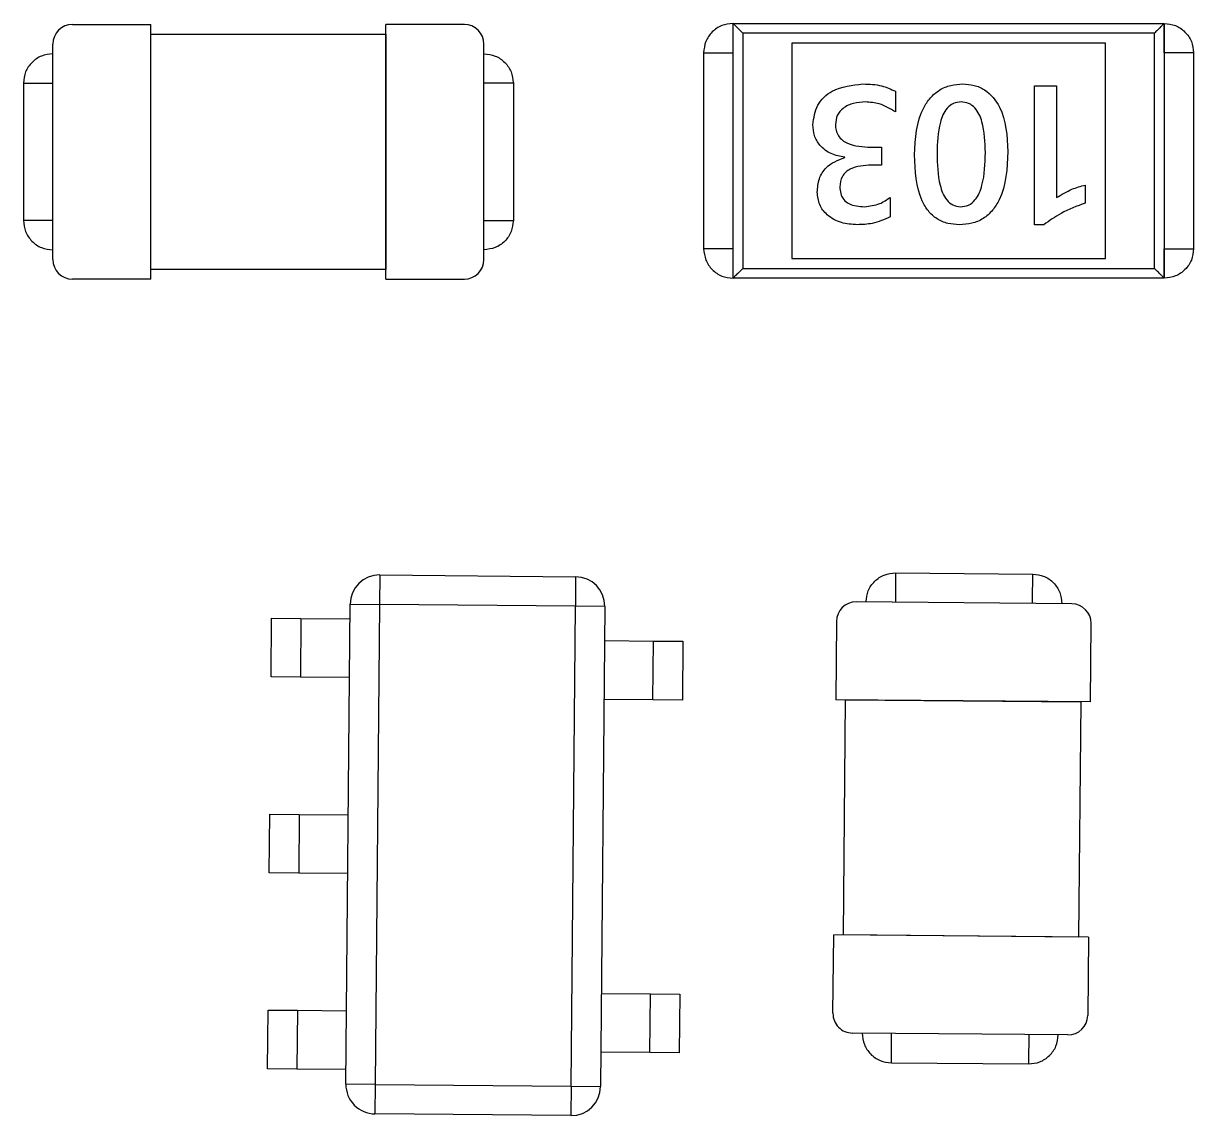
# Model space of a CAD drawing. Header units: millimetres. Extents: x -2889 to 8174, y 2447 to 8478.
# Drawn here: x 2745.574 to 2746.171, y 3452.154 to 3452.711 of the extents above; entities that cross this region are included whole.
import ezdxf

# ---------------------------------------------------------------- set-up
doc = ezdxf.new("R2010")
doc.units = ezdxf.units.MM

msp = doc.modelspace()

# ---------------------------------------------------------------- linework, layer by layer
at = {"color": 7, "linetype": 'Continuous', "lineweight": 25}
for p, q in [((2745.59898, 3452.71086), (2745.63898, 3452.71086)), ((2745.63898, 3452.58086), (2745.63898, 3452.71086)), ((2745.75898, 3452.58086), (2745.75898, 3452.71086)), ((2745.79898, 3452.71086), (2745.75898, 3452.71086)), ((2745.93609, 3452.71137), (2746.15609, 3452.71137)), ((2745.93609, 3452.58137), (2745.93609, 3452.71137)), ((2746.15609, 3452.71137), (2746.15609, 3452.58137)), ((2745.63898, 3452.70586), (2745.75898, 3452.70586)), ((2745.63898, 3452.58586), (2745.63898, 3452.70586)), ((2745.75898, 3452.70586), (2745.75898, 3452.58586)), ((2746.15109, 3452.70637), (2745.94109, 3452.70637)), ((2745.94109, 3452.70637), (2745.94109, 3452.58637)), ((2745.96609, 3452.70137), (2745.96609, 3452.59137)), ((2746.12609, 3452.70137), (2745.96609, 3452.70137)), ((2746.12609, 3452.59137), (2746.12609, 3452.70137)), ((2746.15109, 3452.58637), (2746.15109, 3452.70637)), ((2745.58898, 3452.59086), (2745.58898, 3452.70086)), ((2745.80898, 3452.59086), (2745.80898, 3452.70086)), ((2745.92109, 3452.69637), (2745.92109, 3452.59637)), ((2746.17109, 3452.69637), (2746.17109, 3452.59637)), ((2745.57398, 3452.68086), (2745.57398, 3452.61086)), ((2745.82398, 3452.68086), (2745.82398, 3452.61086)), ((2746.08988, 3452.60864), (2746.08988, 3452.67956)), ((2746.08988, 3452.67956), (2746.10115, 3452.67956)), ((2746.10115, 3452.67956), (2746.10115, 3452.62247)), ((2746.01891, 3452.67675), (2746.01891, 3452.66617)), ((2746.00642, 3452.64824), (2746.01182, 3452.64824)), ((2746.01182, 3452.64824), (2746.01182, 3452.63903)), ((2745.99307, 3452.64294), (2745.99307, 3452.64313)), ((2746.01182, 3452.63903), (2746.00667, 3452.63903)), ((2746.11577, 3452.6289), (2746.11577, 3452.61969)), ((2746.01629, 3452.6226), (2746.01629, 3452.61261)), ((2746.09464, 3452.60864), (2746.08988, 3452.60864)), ((2745.96609, 3452.59137), (2746.12609, 3452.59137)), ((2745.75898, 3452.58586), (2745.63898, 3452.58586)), ((2745.94109, 3452.58637), (2746.15109, 3452.58637)), ((2745.63898, 3452.58086), (2745.59898, 3452.58086)), ((2745.75898, 3452.58086), (2745.79898, 3452.58086)), ((2746.15609, 3452.58137), (2745.93609, 3452.58137)), ((2745.75577, 3452.42991), (2745.75564, 3452.41491)), ((2745.75577, 3452.42991), (2745.85577, 3452.42903)), ((2745.85577, 3452.42903), (2745.85564, 3452.41403)), ((2746.01904, 3452.43098), (2746.08904, 3452.43037)), ((2745.73851, 3452.17005), (2745.74064, 3452.41504)), ((2745.74064, 3452.41504), (2745.75564, 3452.41491)), ((2745.75564, 3452.41491), (2745.75351, 3452.16992)), ((2745.85564, 3452.41403), (2745.75564, 3452.41491)), ((2746.1089, 3452.4152), (2745.99891, 3452.41616)), ((2745.8535, 3452.16904), (2745.85564, 3452.41403)), ((2745.87064, 3452.4139), (2745.85564, 3452.41403)), ((2745.87064, 3452.4139), (2745.8685, 3452.16891)), ((2745.70032, 3452.37789), (2745.70058, 3452.40789)), ((2745.70058, 3452.40789), (2745.71558, 3452.40776)), ((2745.71558, 3452.40776), (2745.71532, 3452.37776)), ((2745.71558, 3452.40776), (2745.74058, 3452.40754)), ((2745.98882, 3452.40624), (2745.98847, 3452.36625)), ((2746.11847, 3452.36511), (2746.11882, 3452.40511)), ((2745.87049, 3452.3964), (2745.89549, 3452.39619)), ((2745.89522, 3452.36619), (2745.89549, 3452.39619)), ((2745.89549, 3452.39619), (2745.91048, 3452.39606)), ((2745.91048, 3452.39606), (2745.91022, 3452.36606)), ((2745.71532, 3452.37776), (2745.70032, 3452.37789)), ((2745.74032, 3452.37754), (2745.71532, 3452.37776)), ((2745.89522, 3452.36619), (2745.87022, 3452.36641)), ((2745.91022, 3452.36606), (2745.89522, 3452.36619)), ((2746.11847, 3452.36511), (2745.98847, 3452.36625)), ((2745.99243, 3452.24621), (2745.99347, 3452.3662)), ((2745.99347, 3452.3662), (2746.11347, 3452.36516)), ((2746.11347, 3452.36516), (2746.11242, 3452.24516)), ((2745.69945, 3452.27789), (2745.69971, 3452.30789)), ((2745.69971, 3452.30789), (2745.71471, 3452.30776)), ((2745.71471, 3452.30776), (2745.71444, 3452.27776)), ((2745.71471, 3452.30776), (2745.73971, 3452.30754)), ((2745.71444, 3452.27776), (2745.69945, 3452.27789)), ((2745.73944, 3452.27754), (2745.71444, 3452.27776)), ((2745.98708, 3452.20625), (2745.98743, 3452.24625)), ((2746.11742, 3452.24512), (2745.98743, 3452.24625)), ((2746.11242, 3452.24516), (2745.99243, 3452.24621)), ((2746.11742, 3452.24512), (2746.11707, 3452.20512)), ((2745.86892, 3452.21641), (2745.89391, 3452.21619)), ((2745.89365, 3452.18619), (2745.89391, 3452.21619)), ((2745.89391, 3452.21619), (2745.90891, 3452.21606)), ((2745.90891, 3452.21606), (2745.90865, 3452.18606)), ((2745.69857, 3452.1779), (2745.69883, 3452.2079)), ((2745.69883, 3452.2079), (2745.71383, 3452.20776)), ((2745.71383, 3452.20776), (2745.71357, 3452.17777)), ((2745.71383, 3452.20776), (2745.73883, 3452.20755)), ((2746.10698, 3452.19521), (2745.99699, 3452.19617)), ((2745.89365, 3452.18619), (2745.86865, 3452.18641)), ((2745.90865, 3452.18606), (2745.89365, 3452.18619)), ((2745.71357, 3452.17777), (2745.69857, 3452.1779)), ((2745.73857, 3452.17755), (2745.71357, 3452.17777)), ((2746.01686, 3452.18099), (2746.08685, 3452.18038)), ((2745.75351, 3452.16992), (2745.73851, 3452.17005)), ((2745.75351, 3452.16992), (2745.75337, 3452.15492)), ((2745.75351, 3452.16992), (2745.8535, 3452.16904)), ((2745.8535, 3452.16904), (2745.85337, 3452.15404)), ((2745.8535, 3452.16904), (2745.8685, 3452.16891)), ((2745.85337, 3452.15404), (2745.75337, 3452.15492))]:
    msp.add_line(p, q, dxfattribs=at)
for centre, radius, start, end in [((2745.59898, 3452.70086), 0.01, 90, 180), ((2745.79898, 3452.70086), 0.01, 0, 90), ((2745.59898, 3452.59086), 0.01, 180, 270), ((2745.79898, 3452.59086), 0.01, 270, 0), ((2745.75564, 3452.41491), 0.015, 89.5, 179.5), ((2745.85564, 3452.41403), 0.015, 359.5, 89.5), ((2745.99882, 3452.40616), 0.01, 89.5, 179.5), ((2746.10882, 3452.4052), 0.01, 359.5, 89.5), ((2745.99708, 3452.20616), 0.01, 179.5, 269.5), ((2746.10707, 3452.2052), 0.01, 269.5, 359.5), ((2745.75351, 3452.16992), 0.015, 179.5, 269.5), ((2745.8535, 3452.16904), 0.015, 269.5, 359.5)]:
    msp.add_arc(centre, radius, start, end, dxfattribs=at)
for points, knots in [([(2745.93609, 3452.71137), (2745.93412, 3452.71115), (2745.9302, 3452.7107), (2745.92525, 3452.70722), (2745.92171, 3452.70229), (2745.92129, 3452.69834), (2745.92109, 3452.69637)], [0, 0, 0, 0, 0.249561, 0.499219, 0.750533, 1, 1, 1, 1]), ([(2745.94109, 3452.70637), (2745.94039, 3452.70707), (2745.93901, 3452.70845), (2745.93744, 3452.71002), (2745.93657, 3452.71089), (2745.93616, 3452.7113), (2745.93611, 3452.71135), (2745.93609, 3452.71137)], [0, 0, 0, 0, 0.31012, 0.616121, 0.758896, 0.886022, 1, 1, 1, 1]), ([(2745.93609, 3452.69637), (2745.93609, 3452.69787), (2745.93609, 3452.70087), (2745.93609, 3452.70475), (2745.93609, 3452.7078), (2745.93609, 3452.71062), (2745.93609, 3452.71132), (2745.93609, 3452.71136), (2745.93609, 3452.71137), (2745.93609, 3452.71137)], [0, 0, 0, 0, 0.124587, 0.250975, 0.373773, 0.501681, 0.780551, 0.832786, 1, 1, 1, 1]), ([(2746.15609, 3452.71137), (2746.15605, 3452.71133), (2746.15596, 3452.71125), (2746.15529, 3452.71057), (2746.15419, 3452.70947), (2746.15273, 3452.70802), (2746.15163, 3452.70692), (2746.15109, 3452.70637)], [0, 0, 0, 0, 0.1467542, 0.3161257, 0.5102478, 0.7577933, 1, 1, 1, 1]), ([(2746.15609, 3452.71137), (2746.15805, 3452.71115), (2746.16198, 3452.7107), (2746.16693, 3452.70723), (2746.17041, 3452.70228), (2746.17086, 3452.69834), (2746.17109, 3452.69637)], [0, 0, 0, 0, 0.249727, 0.499552, 0.749426, 1, 1, 1, 1]), ([(2746.15609, 3452.69637), (2746.15609, 3452.69785), (2746.15609, 3452.70085), (2746.15609, 3452.70472), (2746.15609, 3452.70778), (2746.15609, 3452.71044), (2746.15609, 3452.71121), (2746.15609, 3452.71134), (2746.15609, 3452.71137), (2746.15609, 3452.71137), (2746.15609, 3452.71137)], [0, 0, 0, 0, 0.123045, 0.250749, 0.370615, 0.501435, 0.749263, 0.779532, 0.831407, 1, 1, 1, 1]), ([(2745.58898, 3452.69586), (2745.58701, 3452.69563), (2745.58308, 3452.69518), (2745.57814, 3452.6917), (2745.5746, 3452.68678), (2745.57418, 3452.68283), (2745.57398, 3452.68086)], [0, 0, 0, 0, 0.249563, 0.499219, 0.75054, 1, 1, 1, 1]), ([(2745.80898, 3452.69586), (2745.81094, 3452.69563), (2745.81487, 3452.69518), (2745.81982, 3452.69172), (2745.8233, 3452.68676), (2745.82375, 3452.68283), (2745.82398, 3452.68086)], [0, 0, 0, 0, 0.2497293, 0.4995521, 0.7494237, 1, 1, 1, 1]), ([(2745.92109, 3452.69637), (2745.92115, 3452.69637), (2745.92128, 3452.69637), (2745.92379, 3452.69637), (2745.92905, 3452.69637), (2745.93385, 3452.69637), (2745.93609, 3452.69637)], [0, 0, 0, 0, 0.217702, 0.479683, 0.756498, 1, 1, 1, 1]), ([(2746.17109, 3452.69637), (2746.17099, 3452.69637), (2746.17081, 3452.69637), (2746.16792, 3452.69637), (2746.16305, 3452.69637), (2746.15845, 3452.69637), (2746.15609, 3452.69637)], [0, 0, 0, 0, 0.2643454, 0.5078201, 0.7471799, 1, 1, 1, 1]), ([(2745.57398, 3452.68086), (2745.57417, 3452.68086), (2745.57457, 3452.68086), (2745.57724, 3452.68086), (2745.58216, 3452.68086), (2745.58676, 3452.68086), (2745.58898, 3452.68086)], [0, 0, 0, 0, 0.224188, 0.476934, 0.747472, 1, 1, 1, 1]), ([(2745.82398, 3452.68086), (2745.82373, 3452.68086), (2745.82325, 3452.68086), (2745.82024, 3452.68086), (2745.81556, 3452.68086), (2745.8112, 3452.68086), (2745.80898, 3452.68086)], [0, 0, 0, 0, 0.2650608, 0.5111541, 0.7514393, 1, 1, 1, 1]), ([(2745.9768, 3452.65968), (2745.97728, 3452.66316), (2745.97822, 3452.67011), (2745.988, 3452.67899), (2745.99694, 3452.67991), (2746.00239, 3452.68048)], [0, 0, 0, 0, 0.279914, 0.560182, 1, 1, 1, 1]), ([(2746.00239, 3452.68048), (2746.00563, 3452.68038), (2746.01139, 3452.68021), (2746.01662, 3452.67781), (2746.01891, 3452.67675)], [0, 0, 0, 0, 0.560438, 1, 1, 1, 1]), ([(2746.02866, 3452.64427), (2746.02913, 3452.65268), (2746.02972, 3452.6632), (2746.03663, 3452.67354), (2746.04133, 3452.67762), (2746.04712, 3452.68011), (2746.05123, 3452.68035), (2746.0533, 3452.68048)], [0, 0, 0, 0, 0.498322, 0.623828, 0.749201, 0.874531, 1, 1, 1, 1]), ([(2746.0533, 3452.68048), (2746.05525, 3452.68035), (2746.05914, 3452.68009), (2746.06637, 3452.6769), (2746.07535, 3452.66579), (2746.07596, 3452.6539), (2746.07636, 3452.64597)], [0, 0, 0, 0, 0.125715, 0.251252, 0.500477, 1, 1, 1, 1]), ([(2746.00356, 3452.67127), (2746.00156, 3452.67116), (2745.99756, 3452.67094), (2745.99238, 3452.6686), (2745.98883, 3452.66457), (2745.98849, 3452.66141), (2745.98832, 3452.65983)], [0, 0, 0, 0, 0.2809787, 0.5608298, 0.7803008, 1, 1, 1, 1]), ([(2746.01891, 3452.66617), (2746.01626, 3452.66781), (2746.01153, 3452.67073), (2746.006, 3452.6711), (2746.00356, 3452.67127)], [0, 0, 0, 0, 0.5594096, 1, 1, 1, 1]), ([(2746.05242, 3452.67127), (2746.05107, 3452.67112), (2746.04838, 3452.67084), (2746.04409, 3452.66731), (2746.04054, 3452.65838), (2746.04032, 3452.65037), (2746.04017, 3452.64502)], [0, 0, 0, 0, 0.124828, 0.249574, 0.498908, 1, 1, 1, 1]), ([(2746.06485, 3452.64545), (2746.06471, 3452.65076), (2746.06449, 3452.65871), (2746.06077, 3452.66751), (2746.05642, 3452.67087), (2746.05375, 3452.67114), (2746.05242, 3452.67127)], [0, 0, 0, 0, 0.50107, 0.750284, 0.875063, 1, 1, 1, 1]), ([(2745.99307, 3452.64313), (2745.99068, 3452.64354), (2745.98593, 3452.64435), (2745.98044, 3452.64856), (2745.97725, 3452.654), (2745.97695, 3452.65779), (2745.9768, 3452.65968)], [0, 0, 0, 0, 0.280349, 0.559618, 0.779632, 1, 1, 1, 1]), ([(2745.98832, 3452.65983), (2745.98838, 3452.65881), (2745.9885, 3452.65678), (2745.98973, 3452.65393), (2745.99183, 3452.65168), (2745.99712, 3452.6486), (2746.00229, 3452.6484), (2746.00642, 3452.64824)], [0, 0, 0, 0, 0.125397, 0.250537, 0.37565, 0.500992, 1, 1, 1, 1]), ([(2745.97908, 3452.62526), (2745.97924, 3452.62755), (2745.97957, 3452.63213), (2745.98405, 3452.63945), (2745.98965, 3452.64162), (2745.99307, 3452.64294)], [0, 0, 0, 0, 0.281111, 0.561127, 1, 1, 1, 1]), ([(2746.05164, 3452.60864), (2746.04964, 3452.60875), (2746.04564, 3452.60899), (2746.04, 3452.61139), (2746.03551, 3452.61548), (2746.02942, 3452.62593), (2746.02899, 3452.63612), (2746.02866, 3452.64427)], [0, 0, 0, 0, 0.1253951, 0.2505421, 0.3757117, 0.5010777, 1, 1, 1, 1]), ([(2746.04017, 3452.64502), (2746.04031, 3452.63955), (2746.04052, 3452.63136), (2746.04386, 3452.6222), (2746.04805, 3452.61834), (2746.0508, 3452.61801), (2746.05217, 3452.61785)], [0, 0, 0, 0, 0.501206, 0.750756, 0.875453, 1, 1, 1, 1]), ([(2746.07636, 3452.64597), (2746.07596, 3452.63736), (2746.07544, 3452.6266), (2746.06866, 3452.61581), (2746.06389, 3452.61156), (2746.05797, 3452.60901), (2746.05375, 3452.60876), (2746.05164, 3452.60864)], [0, 0, 0, 0, 0.498657, 0.624086, 0.74936, 0.874581, 1, 1, 1, 1]), ([(2746.05217, 3452.61785), (2746.05358, 3452.618), (2746.0564, 3452.61831), (2746.06084, 3452.62208), (2746.06448, 3452.63145), (2746.0647, 3452.63984), (2746.06485, 3452.64545)], [0, 0, 0, 0, 0.124727, 0.249469, 0.498882, 1, 1, 1, 1]), ([(2746.00667, 3452.63903), (2746.00289, 3452.63885), (2745.99817, 3452.63863), (2745.9935, 3452.63559), (2745.9911, 3452.63268), (2745.99079, 3452.62987), (2745.99059, 3452.62801)], [0, 0, 0, 0, 0.4995954, 0.6253099, 0.7508195, 1, 1, 1, 1]), ([(2745.99953, 3452.60864), (2745.99676, 3452.60881), (2745.99123, 3452.60915), (2745.98431, 3452.61295), (2745.97975, 3452.61871), (2745.9793, 3452.62308), (2745.97908, 3452.62526)], [0, 0, 0, 0, 0.280782, 0.560347, 0.780131, 1, 1, 1, 1]), ([(2745.99059, 3452.62801), (2745.99066, 3452.62686), (2745.9908, 3452.62456), (2745.99235, 3452.62137), (2745.99642, 3452.61823), (2746.00036, 3452.618), (2746.00313, 3452.61785)], [0, 0, 0, 0, 0.187424, 0.3741, 0.560922, 1, 1, 1, 1]), ([(2746.10115, 3452.62247), (2746.10372, 3452.62403), (2746.10831, 3452.62684), (2746.11349, 3452.62827), (2746.11577, 3452.6289)], [0, 0, 0, 0, 0.559643, 1, 1, 1, 1]), ([(2746.00313, 3452.61785), (2746.00581, 3452.61814), (2746.0106, 3452.61867), (2746.01455, 3452.62139), (2746.01629, 3452.6226)], [0, 0, 0, 0, 0.559017, 1, 1, 1, 1]), ([(2746.11577, 3452.61969), (2746.11157, 3452.6181), (2746.10407, 3452.61527), (2746.09752, 3452.61066), (2746.09464, 3452.60864)], [0, 0, 0, 0, 0.559853, 1, 1, 1, 1]), ([(2746.01629, 3452.61261), (2746.0133, 3452.61129), (2746.00793, 3452.60894), (2746.0021, 3452.60873), (2745.99953, 3452.60864)], [0, 0, 0, 0, 0.559331, 1, 1, 1, 1]), ([(2745.58898, 3452.61086), (2745.58677, 3452.61086), (2745.58219, 3452.61086), (2745.57725, 3452.61086), (2745.57458, 3452.61086), (2745.57417, 3452.61086), (2745.57398, 3452.61086)], [0, 0, 0, 0, 0.250903, 0.521662, 0.775477, 1, 1, 1, 1]), ([(2745.57398, 3452.61086), (2745.5742, 3452.60889), (2745.57465, 3452.60497), (2745.57813, 3452.60002), (2745.58306, 3452.59648), (2745.58701, 3452.59607), (2745.58898, 3452.59586)], [0, 0, 0, 0, 0.2495579, 0.4992169, 0.7504808, 1, 1, 1, 1]), ([(2745.80898, 3452.61086), (2745.8112, 3452.61086), (2745.81556, 3452.61086), (2745.82024, 3452.61086), (2745.82325, 3452.61086), (2745.82373, 3452.61086), (2745.82398, 3452.61086)], [0, 0, 0, 0, 0.2485607, 0.4888459, 0.7349392, 1, 1, 1, 1]), ([(2745.82398, 3452.61086), (2745.82375, 3452.6089), (2745.8233, 3452.60497), (2745.81984, 3452.60001), (2745.81488, 3452.59654), (2745.81095, 3452.59609), (2745.80898, 3452.59586)], [0, 0, 0, 0, 0.249724, 0.499548, 0.749424, 1, 1, 1, 1]), ([(2745.93609, 3452.59637), (2745.93385, 3452.59637), (2745.92905, 3452.59637), (2745.92379, 3452.59637), (2745.92128, 3452.59637), (2745.92115, 3452.59637), (2745.92109, 3452.59637)], [0, 0, 0, 0, 0.243502, 0.520317, 0.782298, 1, 1, 1, 1]), ([(2745.92109, 3452.59637), (2745.92131, 3452.59441), (2745.92176, 3452.59048), (2745.92524, 3452.58553), (2745.93017, 3452.58199), (2745.93412, 3452.58158), (2745.93609, 3452.58137)], [0, 0, 0, 0, 0.249559, 0.499218, 0.750513, 1, 1, 1, 1]), ([(2745.93609, 3452.58137), (2745.93609, 3452.58138), (2745.93609, 3452.58138), (2745.93609, 3452.58141), (2745.93609, 3452.58154), (2745.93609, 3452.58232), (2745.93609, 3452.58499), (2745.93609, 3452.58805), (2745.93609, 3452.59191), (2745.93609, 3452.5949), (2745.93609, 3452.59637)], [0, 0, 0, 0, 0.168551, 0.220862, 0.251873, 0.500225, 0.630483, 0.749879, 0.877257, 1, 1, 1, 1]), ([(2746.15609, 3452.59637), (2746.15845, 3452.59637), (2746.16305, 3452.59637), (2746.16792, 3452.59637), (2746.17081, 3452.59637), (2746.17099, 3452.59637), (2746.17109, 3452.59637)], [0, 0, 0, 0, 0.2528201, 0.4921799, 0.7356546, 1, 1, 1, 1]), ([(2746.17109, 3452.59637), (2746.17086, 3452.59441), (2746.17041, 3452.59048), (2746.16695, 3452.58553), (2746.16199, 3452.58205), (2746.15806, 3452.5816), (2746.15609, 3452.58137)], [0, 0, 0, 0, 0.249725, 0.499551, 0.749426, 1, 1, 1, 1]), ([(2746.15609, 3452.58137), (2746.15609, 3452.58136), (2746.15609, 3452.58134), (2746.15609, 3452.58184), (2746.15609, 3452.58497), (2746.15609, 3452.58801), (2746.15609, 3452.59188), (2746.15609, 3452.59488), (2746.15609, 3452.59637)], [0, 0, 0, 0, 0.167217, 0.499711, 0.627126, 0.749519, 0.875652, 1, 1, 1, 1]), ([(2745.94109, 3452.58637), (2745.94039, 3452.58568), (2745.93901, 3452.58429), (2745.93744, 3452.58273), (2745.93657, 3452.58185), (2745.93616, 3452.58145), (2745.93611, 3452.5814), (2745.93609, 3452.58137)], [0, 0, 0, 0, 0.31012, 0.616121, 0.758896, 0.886022, 1, 1, 1, 1]), ([(2746.15609, 3452.58137), (2746.15605, 3452.58141), (2746.15596, 3452.5815), (2746.15529, 3452.58218), (2746.15419, 3452.58327), (2746.15273, 3452.58473), (2746.15163, 3452.58583), (2746.15109, 3452.58637)], [0, 0, 0, 0, 0.146754, 0.316126, 0.510248, 0.757793, 1, 1, 1, 1]), ([(2746.00391, 3452.41611), (2746.00415, 3452.41807), (2746.00464, 3452.422), (2746.00814, 3452.42692), (2746.01313, 3452.43035), (2746.01707, 3452.43077), (2746.01904, 3452.43098)], [0, 0, 0, 0, 0.249729, 0.499552, 0.749424, 1, 1, 1, 1]), ([(2746.01904, 3452.43098), (2746.01904, 3452.43073), (2746.01903, 3452.43025), (2746.01901, 3452.42724), (2746.01897, 3452.42256), (2746.01893, 3452.4182), (2746.01891, 3452.41598)], [0, 0, 0, 0, 0.2650608, 0.5111541, 0.7514393, 1, 1, 1, 1]), ([(2746.08891, 3452.41537), (2746.08892, 3452.41759), (2746.08896, 3452.42195), (2746.089, 3452.42663), (2746.08903, 3452.42964), (2746.08903, 3452.43012), (2746.08904, 3452.43037)], [0, 0, 0, 0, 0.248561, 0.488846, 0.734939, 1, 1, 1, 1]), ([(2746.08904, 3452.43037), (2746.091, 3452.43013), (2746.09492, 3452.42964), (2746.09984, 3452.42614), (2746.10327, 3452.42115), (2746.10369, 3452.41721), (2746.1039, 3452.41524)], [0, 0, 0, 0, 0.249724, 0.499548, 0.749424, 1, 1, 1, 1]), ([(2746.00199, 3452.19612), (2746.0022, 3452.19416), (2746.00261, 3452.19022), (2746.00605, 3452.18524), (2746.01094, 3452.18166), (2746.01489, 3452.18121), (2746.01686, 3452.18099)], [0, 0, 0, 0, 0.249563, 0.499219, 0.75054, 1, 1, 1, 1]), ([(2746.01686, 3452.18099), (2746.01686, 3452.18118), (2746.01686, 3452.18159), (2746.01689, 3452.18425), (2746.01693, 3452.18917), (2746.01697, 3452.19377), (2746.01699, 3452.19599)], [0, 0, 0, 0, 0.224188, 0.476934, 0.747472, 1, 1, 1, 1]), ([(2746.08699, 3452.19538), (2746.08697, 3452.19318), (2746.08693, 3452.18859), (2746.08688, 3452.18365), (2746.08686, 3452.18099), (2746.08686, 3452.18057), (2746.08685, 3452.18038)], [0, 0, 0, 0, 0.250903, 0.521662, 0.775477, 1, 1, 1, 1]), ([(2746.08685, 3452.18038), (2746.08882, 3452.18059), (2746.09275, 3452.181), (2746.09773, 3452.18444), (2746.10131, 3452.18934), (2746.10176, 3452.19328), (2746.10198, 3452.19525)], [0, 0, 0, 0, 0.249558, 0.499217, 0.750481, 1, 1, 1, 1])]:
    msp.add_open_spline(points, degree=3, knots=knots, dxfattribs=at)

doc.saveas('drawing.dxf')
